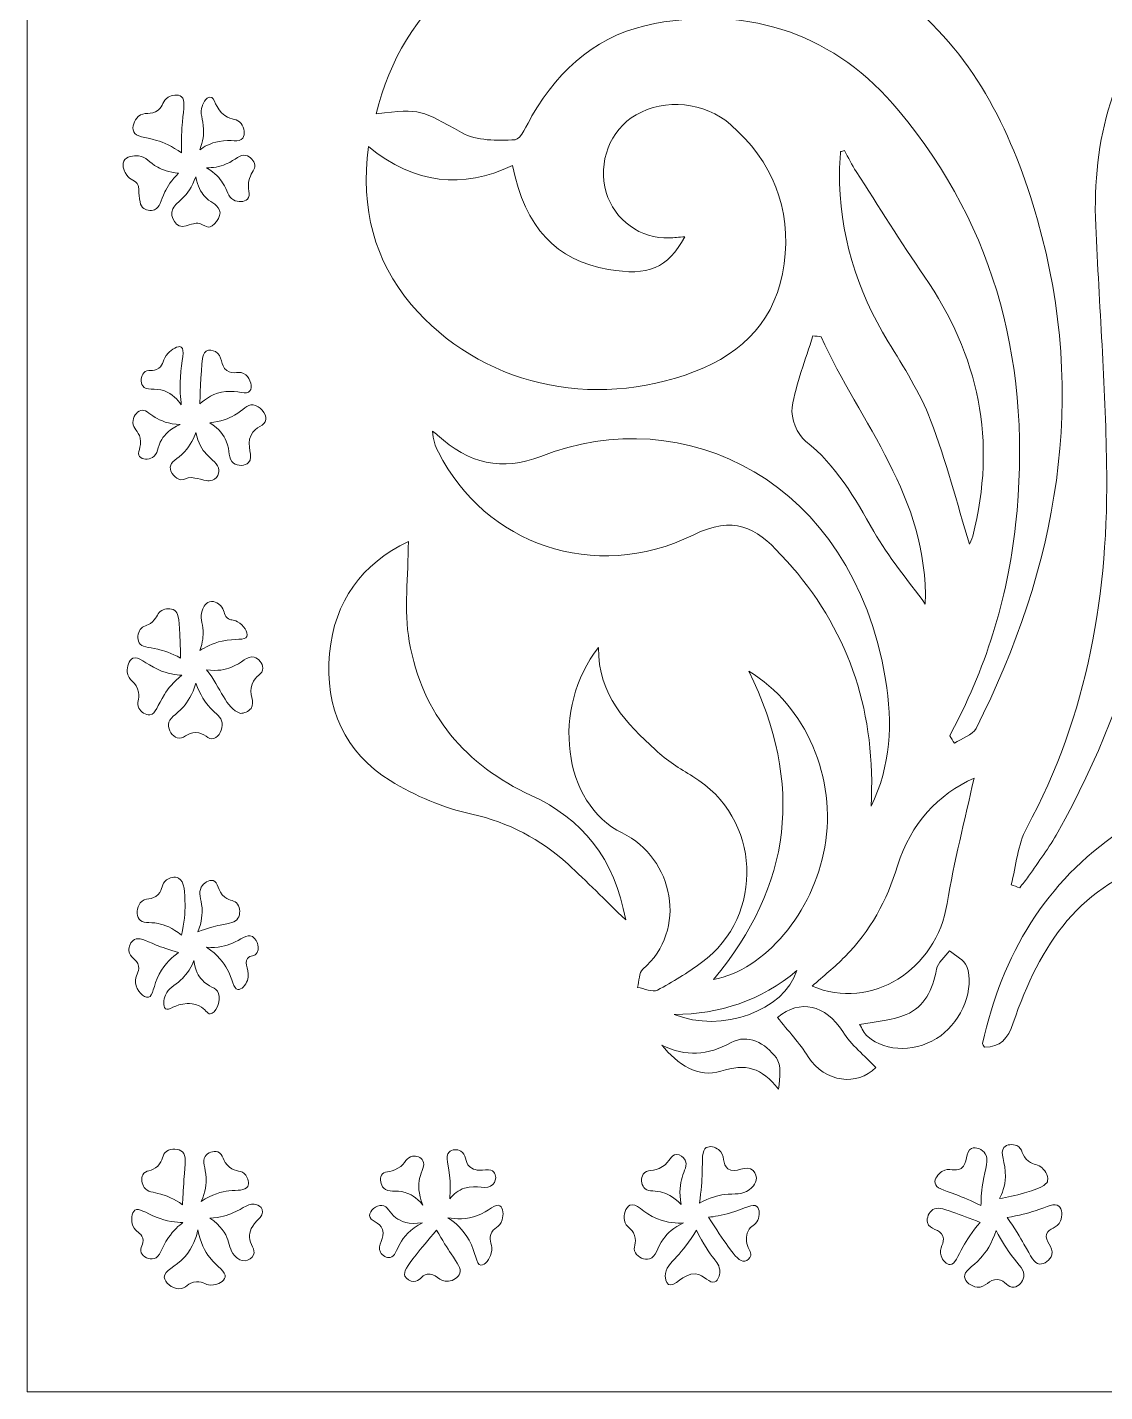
# Model space of a CAD drawing. Header units: inches. Extents: x 195 to 1095, y -2045 to -167.
# Drawn here: x 195 to 783, y -2045 to -1300 of the extents above; entities that cross this region are included whole.
import ezdxf

# ---------------------------------------------------------------- set-up
doc = ezdxf.new("R2010")
doc.units = ezdxf.units.IN
doc.header["$MEASUREMENT"] = 0
doc.layers.add('_U+0421_U+043B_U+043E_U+0439 1', color=7, linetype='Continuous')

msp = doc.modelspace()

# ---------------------------------------------------------------- linework, layer by layer
at = {"layer": '_U+0421_U+043B_U+043E_U+0439 1', "lineweight": 0}
for points, knots in [([(194.98, -166.59), (194.98, -792.81), (194.98, -1418.92), (194.98, -2044.85), (495.04, -2044.85), (795.1, -2044.85), (1094.98, -2044.85), (1094.98, -1418.47), (1094.98, -792.48), (1094.98, -166.59), (794.85, -166.59), (494.92, -166.59), (194.98, -166.59)], [0, 0, 0, 0, 1, 1, 1, 2, 2, 2, 3, 3, 3, 4, 4, 4, 4]), ([(700.74, -1690.94), (699.89, -1689.58), (699.04, -1688.22), (698.19, -1686.86), (717.53, -1650.95), (729.77, -1612.67), (734.16, -1571.77), (743.26, -1487.11), (724.15, -1410.24), (670.47, -1345.73), (636.03, -1304.35), (590.03, -1288.44), (537.39, -1298.17), (507.45, -1303.71), (485.76, -1321.75), (470.28, -1348.6), (467.54, -1353.35), (464.38, -1361.37), (461.07, -1361.57), (451.34, -1362.17), (440.06, -1362.27), (431.87, -1357.71), (409.81, -1345.47), (410.32, -1344.47), (385.37, -1347.45), (392.46, -1317.56), (407.42, -1293.76), (429.79, -1274.77), (453.02, -1255.05), (480.35, -1246.12), (509.55, -1243.2), (569.66, -1237.2), (626.31, -1246.97), (675.37, -1286.66), (712.84, -1316.97), (733.02, -1359.44), (746.07, -1405.3), (773.75, -1502.58), (757.03, -1594.76), (712.55, -1682.83), (710.63, -1686.64), (704.77, -1688.28), (700.74, -1690.94)], [0, 0, 0, 0, 1, 1, 1, 2, 2, 2, 3, 3, 3, 4, 4, 4, 5, 5, 5, 6, 6, 6, 7, 7, 7, 8, 8, 8, 9, 9, 9, 10, 10, 10, 11, 11, 11, 12, 12, 12, 13, 13, 13, 14, 14, 14, 14]), ([(740.18, -1737.17), (773.75, -1675.37), (785.05, -1608.3), (783.81, -1538.51), (783.04, -1495.15), (779.83, -1451.84), (777.87, -1408.5), (775.73, -1361.2), (787.85, -1318.77), (818.58, -1283.16), (836, -1262.97), (857.7, -1249.88), (885.53, -1242.29), (879.57, -1254.59), (874.87, -1264.97), (869.62, -1275.03), (850.17, -1312.27), (832.65, -1350.39), (828.67, -1393.22), (825.79, -1424.31), (824.4, -1455.6), (823.49, -1486.83), (820.87, -1576.67), (800.84, -1661.43), (757.23, -1739.47), (752.53, -1747.88), (746.64, -1755.57), (741.23, -1763.54), (739.74, -1765.73), (737.99, -1767.73), (736.37, -1769.82), (734.82, -1769.28), (733.28, -1768.75), (731.73, -1768.21), (734.44, -1757.81), (735.24, -1746.27), (740.18, -1737.17)], [0, 0, 0, 0, 1, 1, 1, 2, 2, 2, 3, 3, 3, 4, 4, 4, 5, 5, 5, 6, 6, 6, 7, 7, 7, 8, 8, 8, 9, 9, 9, 10, 10, 10, 11, 11, 11, 12, 12, 12, 12]), ([(255.42, -1349), (258.83, -1345.79), (262.45, -1348.68), (266.39, -1345.48), (269.4, -1343.03), (268.52, -1340.34), (271.74, -1338.43), (273.81, -1337.2), (277.16, -1336.54), (279.06, -1338.1), (281.34, -1339.99), (280.32, -1344.15), (279.61, -1351.93), (279.25, -1355.95), (278.89, -1361.71), (279.06, -1368.81), (274.04, -1365.12), (269.38, -1363.09), (265.55, -1361.92), (258.89, -1359.88), (254.42, -1360.33), (253.04, -1357.23), (251.93, -1354.74), (253.29, -1351), (255.42, -1349)], [0, 0, 0, 0, 1, 1, 1, 2, 2, 2, 3, 3, 3, 4, 4, 4, 5, 5, 5, 6, 6, 6, 7, 7, 7, 8, 8, 8, 8]), ([(291.15, -1355.75), (290.9, -1350.22), (288.86, -1347.23), (290.48, -1342.96), (290.62, -1342.59), (292.29, -1338.32), (294.64, -1338.31), (297.49, -1338.3), (297.33, -1344.61), (302.68, -1348.41), (306.63, -1351.22), (309.43, -1349.71), (311.68, -1352.82), (313.27, -1355), (314.02, -1358.71), (312.53, -1360.74), (310.59, -1363.38), (306.27, -1361.26), (299.59, -1362.5), (294.84, -1363.38), (291.25, -1365.53), (289.06, -1367.09), (290.99, -1362.31), (291.27, -1358.45), (291.15, -1355.75)], [0, 0, 0, 0, 1, 1, 1, 2, 2, 2, 3, 3, 3, 4, 4, 4, 5, 5, 5, 6, 6, 6, 7, 7, 7, 8, 8, 8, 8]), ([(381.06, -1365.35), (406.59, -1386.08), (432.4, -1388.43), (459.62, -1375.7), (466.71, -1409.54), (483.52, -1427.54), (511.97, -1432.36), (533.99, -1436.09), (544.08, -1432), (553.77, -1414.53), (550.46, -1414.79), (547.82, -1415.06), (545.18, -1415.19), (529.76, -1415.93), (515.13, -1405.34), (510.8, -1390.33), (506.07, -1373.92), (512.88, -1356.21), (527.06, -1348.04), (542.86, -1338.93), (564.36, -1340.76), (578.78, -1353.43), (601.31, -1373.23), (612.03, -1398.87), (607.89, -1429.39), (603.83, -1459.24), (585.85, -1477.83), (559.05, -1488.13), (503.17, -1509.6), (441.49, -1495.31), (404.43, -1451.42), (384.23, -1427.5), (376.84, -1399.46), (381.06, -1365.35)], [0, 0, 0, 0, 1, 1, 1, 2, 2, 2, 3, 3, 3, 4, 4, 4, 5, 5, 5, 6, 6, 6, 7, 7, 7, 8, 8, 8, 9, 9, 9, 10, 10, 10, 11, 11, 11, 11]), ([(247.61, -1373.27), (248.93, -1370.58), (253.05, -1370.09), (255.7, -1370.43), (260.03, -1370.99), (261.26, -1373.88), (266.11, -1376.59), (268.44, -1377.89), (272.14, -1379.46), (277.55, -1379.79), (273.63, -1383.65), (271.38, -1387.35), (270.05, -1390.1), (267.63, -1395.06), (267.39, -1398.53), (264.42, -1399.78), (262.31, -1400.68), (259.46, -1400.18), (257.88, -1398.54), (256.91, -1397.53), (256.57, -1396.29), (256.18, -1393.8), (255.36, -1388.64), (256.15, -1388.34), (255.42, -1386.57), (254.07, -1383.32), (251.28, -1384.11), (248.95, -1380.41), (248.64, -1379.91), (246.22, -1376.1), (247.61, -1373.27)], [0, 0, 0, 0, 1, 1, 1, 2, 2, 2, 3, 3, 3, 4, 4, 4, 5, 5, 5, 6, 6, 6, 7, 7, 7, 8, 8, 8, 9, 9, 9, 10, 10, 10, 10]), ([(316.18, -1382.76), (314.42, -1388.48), (317.28, -1391.64), (315.14, -1393.96), (313.44, -1395.8), (309.87, -1395.7), (307.52, -1394.45), (304.35, -1392.77), (304.36, -1389.51), (301.55, -1385.11), (300.1, -1382.82), (297.54, -1379.69), (292.83, -1376.89), (296.03, -1376.93), (299.73, -1376.47), (303.52, -1374.83), (308.89, -1372.51), (310.87, -1369.34), (314.21, -1370.13), (316.61, -1370.7), (318.72, -1373.08), (319.06, -1375.46), (319.43, -1378.09), (317.39, -1378.82), (316.18, -1382.76)], [0, 0, 0, 0, 1, 1, 1, 2, 2, 2, 3, 3, 3, 4, 4, 4, 5, 5, 5, 6, 6, 6, 7, 7, 7, 8, 8, 8, 8]), ([(638.02, -1379.14), (638.02, -1375.45), (638.45, -1371.77), (638.68, -1368.08), (639.36, -1367.88), (640.04, -1367.67), (640.72, -1367.46), (642.87, -1371.3), (644.84, -1375.28), (647.21, -1378.97), (659.49, -1398.06), (671.46, -1417.4), (684.32, -1436.06), (714.03, -1479.2), (724.1, -1526.1), (710.72, -1577.86), (710.21, -1579.85), (709.27, -1581.72), (709.02, -1582.36), (702.13, -1559.96), (696.24, -1536.75), (687.75, -1514.62), (681.98, -1499.58), (673.13, -1485.69), (664.69, -1471.93), (647.29, -1443.56), (637.97, -1412.86), (638.02, -1379.14)], [0, 0, 0, 0, 1, 1, 1, 2, 2, 2, 3, 3, 3, 4, 4, 4, 5, 5, 5, 6, 6, 6, 7, 7, 7, 8, 8, 8, 9, 9, 9, 9]), ([(279.89, -1393.33), (282.04, -1391.09), (284.78, -1387.53), (286.93, -1381.88), (287.81, -1387.04), (289.75, -1390.19), (291.43, -1392.15), (294.84, -1396.12), (297.93, -1396.02), (299.87, -1400.08), (301.42, -1403.34), (296.09, -1409.93), (293.73, -1409.29), (290.53, -1408.42), (290.34, -1407.39), (288.05, -1407.12), (287.55, -1407.06), (286.38, -1406.97), (281.58, -1408.59), (276.22, -1410.4), (272.31, -1403.64), (274.43, -1399.36), (275.8, -1396.6), (277.38, -1395.95), (279.89, -1393.33)], [0, 0, 0, 0, 1, 1, 1, 2, 2, 2, 3, 3, 3, 4, 4, 4, 5, 5, 5, 6, 6, 6, 7, 7, 7, 8, 8, 8, 8]), ([(279.01, -1474.74), (281.14, -1476.07), (279.05, -1481.79), (278.49, -1491.37), (278.12, -1497.59), (278.55, -1502.76), (279.01, -1506.33), (277.01, -1503.43), (274.05, -1500.23), (269.77, -1498.71), (264.25, -1496.76), (259.93, -1498.81), (257.95, -1495.95), (256.57, -1493.98), (256.92, -1490.51), (258.51, -1488.73), (260.64, -1486.36), (263.53, -1488.6), (266.71, -1486.34), (269.55, -1484.3), (268.44, -1481.63), (271.74, -1478.16), (273.64, -1476.16), (277.25, -1473.64), (279.01, -1474.74)], [0, 0, 0, 0, 1, 1, 1, 2, 2, 2, 3, 3, 3, 4, 4, 4, 5, 5, 5, 6, 6, 6, 7, 7, 7, 8, 8, 8, 8]), ([(684.87, -1615.04), (675.41, -1601.87), (664.81, -1589.42), (656.77, -1575.37), (646.35, -1557.15), (636.38, -1539.22), (619.56, -1526.1), (615.04, -1522.57), (611.3, -1513.4), (612.22, -1507.7), (614.38, -1494.39), (619.58, -1481.62), (623.55, -1468.63), (625.06, -1468.78), (626.56, -1468.94), (628.06, -1469.1), (649.35, -1516.39), (686.53, -1556.42), (684.87, -1615.04)], [0, 0, 0, 0, 1, 1, 1, 2, 2, 2, 3, 3, 3, 4, 4, 4, 5, 5, 5, 6, 6, 6, 6]), ([(289.15, -1505.74), (289.19, -1504.06), (289.58, -1488.41), (290.62, -1481.01), (290.76, -1479.98), (291.08, -1477.96), (292.55, -1476.99), (294.05, -1476), (296.2, -1476.45), (297.63, -1477.23), (301.83, -1479.51), (300.02, -1484.72), (303.8, -1487.56), (307.36, -1490.22), (310.82, -1487.03), (314.21, -1489.9), (316.82, -1492.11), (317.98, -1496.7), (316.46, -1498.71), (314.62, -1501.16), (309.91, -1498.33), (303.24, -1499.01), (296.92, -1499.64), (292.11, -1503.09), (289.15, -1505.74)], [0, 0, 0, 0, 1, 1, 1, 2, 2, 2, 3, 3, 3, 4, 4, 4, 5, 5, 5, 6, 6, 6, 7, 7, 7, 8, 8, 8, 8]), ([(418.82, -1522.85), (435.41, -1538.31), (454.32, -1542.62), (475.13, -1534.4), (552.94, -1503.67), (644.95, -1546.87), (663.22, -1656.22), (667.21, -1680.11), (666.03, -1703.28), (655.3, -1725.37), (658, -1675.44), (644.13, -1631.85), (612.14, -1594.69), (610.14, -1592.37), (607.99, -1590.19), (605.93, -1587.92), (592.37, -1572.99), (580.44, -1566.47), (558.23, -1577.31), (504.09, -1603.72), (444.71, -1582.3), (419.26, -1532.1), (417.57, -1528.75), (416.2, -1525.21), (416.01, -1520.63), (416.95, -1521.36), (417.95, -1522.04), (418.82, -1522.85)], [0, 0, 0, 0, 1, 1, 1, 2, 2, 2, 3, 3, 3, 4, 4, 4, 5, 5, 5, 6, 6, 6, 7, 7, 7, 8, 8, 8, 9, 9, 9, 9]), ([(264.7, -1513.1), (267.64, -1514.9), (272.03, -1516.76), (278.44, -1517.04), (272.67, -1519.38), (269.86, -1522.55), (268.36, -1525.13), (265.86, -1529.43), (266.36, -1533.22), (263.21, -1535.04), (260.99, -1536.32), (257.63, -1536.23), (256.26, -1534.53), (254.52, -1532.36), (257.59, -1529.53), (256.54, -1524.54), (255.61, -1520.08), (252.58, -1519.57), (252.63, -1515.88), (252.67, -1513.06), (254.48, -1509.93), (256.83, -1509.28), (259.29, -1508.6), (261.23, -1510.96), (264.7, -1513.1)], [0, 0, 0, 0, 1, 1, 1, 2, 2, 2, 3, 3, 3, 4, 4, 4, 5, 5, 5, 6, 6, 6, 7, 7, 7, 8, 8, 8, 8]), ([(325.18, -1514.27), (324.78, -1518.07), (319.55, -1517.69), (317.03, -1522.78), (314.03, -1528.83), (318.85, -1534.53), (315.71, -1537.76), (313.76, -1539.75), (309.76, -1539.75), (307.46, -1538.05), (304.39, -1535.77), (305.81, -1531.53), (303.52, -1526.01), (302.29, -1523.02), (299.84, -1519.37), (294.61, -1516.06), (300.55, -1515.53), (304.9, -1513.75), (308.02, -1511.92), (313.04, -1508.98), (314.75, -1505.98), (318.15, -1506.34), (321.84, -1506.74), (325.54, -1510.9), (325.18, -1514.27)], [0, 0, 0, 0, 1, 1, 1, 2, 2, 2, 3, 3, 3, 4, 4, 4, 5, 5, 5, 6, 6, 6, 7, 7, 7, 8, 8, 8, 8]), ([(298.18, -1545.97), (296.9, -1547.45), (295.08, -1547.62), (294.28, -1547.7), (292.99, -1547.83), (292.49, -1547.53), (289.46, -1546.85), (286.89, -1546.28), (285.6, -1545.99), (284.68, -1545.97), (281.43, -1545.92), (280.83, -1547.41), (278.77, -1547.15), (275.86, -1546.78), (272.74, -1543.26), (272.96, -1540.22), (273.2, -1537.1), (276.71, -1536.23), (280.74, -1531.88), (284.12, -1528.24), (285.9, -1524.26), (286.89, -1521.37), (288.2, -1527.21), (290.54, -1530.81), (292.55, -1533.06), (295.7, -1536.57), (299.33, -1538.24), (299.49, -1541.93), (299.51, -1542.56), (299.49, -1544.47), (298.18, -1545.97)], [0, 0, 0, 0, 1, 1, 1, 2, 2, 2, 3, 3, 3, 4, 4, 4, 5, 5, 5, 6, 6, 6, 7, 7, 7, 8, 8, 8, 9, 9, 9, 10, 10, 10, 10]), ([(437.48, -1729.67), (422.04, -1726.22), (406.52, -1719.79), (392.93, -1711.36), (368.34, -1696.11), (357.08, -1671.71), (359.86, -1641.96), (362.54, -1613.36), (377.5, -1593.05), (402.86, -1580.87), (402.86, -1599.93), (400.36, -1618.17), (403.37, -1635.37), (410.39, -1675.55), (434.35, -1703.05), (469.78, -1719.38), (497.88, -1732.34), (515.27, -1753.62), (521.42, -1787.37), (509.96, -1776.27), (500.2, -1766.34), (489.96, -1756.99), (474.8, -1743.15), (457.66, -1734.16), (437.48, -1729.67)], [0, 0, 0, 0, 1, 1, 1, 2, 2, 2, 3, 3, 3, 4, 4, 4, 5, 5, 5, 6, 6, 6, 7, 7, 7, 8, 8, 8, 8]), ([(290.86, -1629.64), (290.61, -1624.91), (289.1, -1622.5), (290.41, -1618.64), (290.76, -1617.61), (291.79, -1614.58), (294.33, -1613.78), (297.35, -1612.83), (300.31, -1615.72), (300.43, -1615.84), (302.85, -1618.27), (301.75, -1620.55), (304.09, -1622.59), (305.94, -1624.21), (307.15, -1623.22), (309.71, -1624.65), (312.86, -1626.41), (315.66, -1630.51), (314.76, -1632.67), (313.76, -1635.07), (308.8, -1633.54), (301.27, -1635.21), (296, -1636.39), (291.9, -1638.59), (289.16, -1640.37), (290.82, -1635.76), (291, -1632.09), (290.86, -1629.64)], [0, 0, 0, 0, 1, 1, 1, 2, 2, 2, 3, 3, 3, 4, 4, 4, 5, 5, 5, 6, 6, 6, 7, 7, 7, 8, 8, 8, 9, 9, 9, 9]), ([(256.59, -1628.89), (258.27, -1626.39), (260.2, -1627.38), (263.3, -1624.65), (266.33, -1621.97), (265.71, -1619.93), (268.36, -1618.48), (270.31, -1617.42), (273.34, -1617.05), (275.39, -1618.48), (277.21, -1619.75), (277.75, -1622.09), (278.21, -1631.69), (278.38, -1635.48), (278.52, -1639.76), (278.55, -1644.46), (273.55, -1641.67), (269.23, -1640.32), (266.11, -1639.62), (260.85, -1638.43), (257.48, -1638.7), (255.98, -1636.09), (254.77, -1633.98), (255.29, -1630.84), (256.59, -1628.89)], [0, 0, 0, 0, 1, 1, 1, 2, 2, 2, 3, 3, 3, 4, 4, 4, 5, 5, 5, 6, 6, 6, 7, 7, 7, 8, 8, 8, 8]), ([(252.61, -1644.59), (255.77, -1643.1), (259.1, -1647.53), (266.39, -1650.77), (271.49, -1653.04), (276.14, -1653.67), (279.28, -1653.84), (274.72, -1657.45), (271.75, -1661.17), (269.77, -1664.28), (265.94, -1670.26), (265.16, -1674.93), (261.89, -1675.43), (259.55, -1675.79), (256.97, -1673.86), (255.86, -1671.76), (254.31, -1668.82), (256.48, -1667.19), (255.7, -1663.1), (254.63, -1657.5), (249.91, -1656.98), (249.51, -1651.95), (249.3, -1649.28), (250.34, -1645.67), (252.61, -1644.59)], [0, 0, 0, 0, 1, 1, 1, 2, 2, 2, 3, 3, 3, 4, 4, 4, 5, 5, 5, 6, 6, 6, 7, 7, 7, 8, 8, 8, 8]), ([(317.59, -1658.7), (315.6, -1664.22), (319.49, -1668.33), (317.03, -1671.91), (315.65, -1673.91), (313.14, -1674.5), (311.31, -1674.69), (302.96, -1671.56), (300.8, -1661.03), (292.82, -1650.86), (298.78, -1651.74), (303.11, -1650.76), (306.06, -1649.6), (312.29, -1647.14), (314.83, -1642.92), (318.71, -1644.02), (321.2, -1644.72), (323.42, -1647.37), (323.5, -1649.89), (323.61, -1653.47), (319.34, -1653.86), (317.59, -1658.7)], [0, 0, 0, 0, 1, 1, 1, 2, 2, 2, 3, 3, 3, 4, 4, 4, 5, 5, 5, 6, 6, 6, 7, 7, 7, 7]), ([(527.9, -1824.2), (528.81, -1820.83), (528.66, -1816.13), (530.78, -1814.3), (555.47, -1792.91), (547.69, -1753.72), (519.52, -1739.92), (486.93, -1723.96), (480.54, -1671.65), (506.63, -1638.61), (506.21, -1665.19), (522.13, -1679.96), (537.66, -1694.63), (543.69, -1700.33), (550.93, -1704.8), (558.03, -1709.07), (595.2, -1731.44), (597.84, -1784.99), (562.74, -1810.66), (555.11, -1816.25), (547.08, -1821.42), (538.71, -1825.64), (535.97, -1827.02), (531.55, -1824.78), (527.9, -1824.2)], [0, 0, 0, 0, 1, 1, 1, 2, 2, 2, 3, 3, 3, 4, 4, 4, 5, 5, 5, 6, 6, 6, 7, 7, 7, 8, 8, 8, 8]), ([(569.35, -1819.83), (612.12, -1768.78), (618.86, -1713.3), (588.58, -1651.58), (619.78, -1670.41), (636.64, -1710.18), (630.05, -1747.59), (623.78, -1783.21), (597.2, -1815.02), (569.35, -1819.83)], [0, 0, 0, 0, 1, 1, 1, 2, 2, 2, 3, 3, 3, 3]), ([(296.77, -1688.35), (293.46, -1689.39), (291.91, -1685.2), (286.93, -1685.12), (281.95, -1685.04), (280.33, -1689.16), (276.8, -1688.05), (274.07, -1687.2), (271.83, -1683.74), (272.02, -1680.72), (272.25, -1676.99), (276.04, -1675.77), (280.17, -1671.03), (282.36, -1668.52), (285.1, -1664.49), (286.93, -1658.1), (289.2, -1664.71), (292.27, -1668.92), (294.8, -1671.62), (298.1, -1675.12), (300.84, -1676.45), (301.27, -1679.83), (301.71, -1683.23), (299.66, -1687.44), (296.77, -1688.35)], [0, 0, 0, 0, 1, 1, 1, 2, 2, 2, 3, 3, 3, 4, 4, 4, 5, 5, 5, 6, 6, 6, 7, 7, 7, 8, 8, 8, 8]), ([(939.29, -1819.1), (925.6, -1819.1), (912.28, -1819.1), (898.68, -1819.1), (897.92, -1813.54), (897.69, -1805.68), (895.7, -1798.33), (886.21, -1763.22), (853.41, -1745.5), (814.85, -1755.24), (769.93, -1766.6), (747.12, -1801.17), (732.85, -1843.61), (729.94, -1852.28), (725.83, -1856.81), (717.16, -1856.78), (716.79, -1856.12), (716.04, -1855.4), (716.15, -1854.88), (726.69, -1806.26), (750.86, -1766.37), (790.84, -1739.3), (850.85, -1698.69), (929.66, -1738.01), (939.24, -1811.96), (939.63, -1814.96), (939.29, -1818.08), (939.29, -1819.1)], [0, 0, 0, 0, 1, 1, 1, 2, 2, 2, 3, 3, 3, 4, 4, 4, 5, 5, 5, 6, 6, 6, 7, 7, 7, 8, 8, 8, 9, 9, 9, 9]), ([(641.02, -1807.45), (654.86, -1793.63), (663.85, -1776.77), (669.77, -1757.79), (676.99, -1734.68), (691.87, -1718.79), (711.49, -1709.94), (706.46, -1732.99), (700.5, -1755.51), (696.79, -1778.42), (690.92, -1814.62), (655.4, -1837.3), (623.16, -1823.48), (629.29, -1818.01), (635.43, -1813.03), (641.02, -1807.45)], [0, 0, 0, 0, 1, 1, 1, 2, 2, 2, 3, 3, 3, 4, 4, 4, 5, 5, 5, 5]), ([(266.39, -1789.33), (261.23, -1788.33), (257.87, -1789.46), (255.98, -1786.98), (254.29, -1784.76), (254.69, -1780.58), (256.58, -1778.13), (259.23, -1774.71), (263.01, -1777.01), (266.39, -1773.48), (269.15, -1770.59), (267.88, -1767.74), (270.89, -1765.55), (272.6, -1764.31), (275.4, -1763.47), (277.46, -1764.55), (280.92, -1766.37), (280.97, -1772.5), (281.02, -1779.06), (281.05, -1783.12), (280.73, -1788.87), (279.08, -1795.73), (274.15, -1791.57), (269.72, -1789.97), (266.39, -1789.33)], [0, 0, 0, 0, 1, 1, 1, 2, 2, 2, 3, 3, 3, 4, 4, 4, 5, 5, 5, 6, 6, 6, 7, 7, 7, 8, 8, 8, 8]), ([(309.92, -1786.49), (308.42, -1788.91), (305.68, -1788.95), (300.15, -1790.21), (297.16, -1790.89), (293.01, -1792), (288.09, -1793.88), (290.29, -1788.3), (290.52, -1783.87), (290.3, -1780.82), (289.93, -1775.59), (288.15, -1772.71), (289.87, -1769.58), (291.13, -1767.27), (294.03, -1765.32), (296.29, -1765.93), (299.36, -1766.77), (298.38, -1771.56), (302.68, -1774.95), (305.78, -1777.39), (307.99, -1776.23), (309.7, -1778.78), (311.13, -1780.91), (311.3, -1784.28), (309.92, -1786.49)], [0, 0, 0, 0, 1, 1, 1, 2, 2, 2, 3, 3, 3, 4, 4, 4, 5, 5, 5, 6, 6, 6, 7, 7, 7, 8, 8, 8, 8]), ([(253.45, -1798.14), (256.04, -1796.68), (258.85, -1798.5), (265.27, -1801.07), (268.14, -1802.23), (272.29, -1803.76), (277.53, -1805.2), (274.44, -1807.33), (270.04, -1811.01), (266.95, -1816.92), (263.5, -1823.55), (263.78, -1828.98), (261.05, -1829.55), (258.44, -1830.09), (254.52, -1825.92), (253.98, -1821.7), (253.45, -1817.58), (256.49, -1816.22), (255.7, -1812.52), (254.83, -1808.42), (250.68, -1808.13), (250.36, -1804.3), (250.15, -1801.95), (251.48, -1799.24), (253.45, -1798.14)], [0, 0, 0, 0, 1, 1, 1, 2, 2, 2, 3, 3, 3, 4, 4, 4, 5, 5, 5, 6, 6, 6, 7, 7, 7, 8, 8, 8, 8]), ([(315.06, -1820.45), (314.13, -1822.98), (311.81, -1825.59), (309.86, -1825.32), (307.31, -1824.97), (307, -1819.85), (304.09, -1814.28), (302.28, -1810.84), (299.05, -1806.38), (292.75, -1802.31), (299.08, -1802.75), (303.61, -1801.47), (306.62, -1800.19), (311.49, -1798.12), (314.79, -1794.98), (317.75, -1796.49), (319.71, -1797.5), (320.54, -1800.04), (320.62, -1800.3), (320.76, -1800.75), (321.52, -1803.2), (320.4, -1805.18), (319.05, -1807.57), (316.54, -1806.47), (315.06, -1808.41), (312.89, -1811.25), (316.93, -1815.35), (315.06, -1820.45)], [0, 0, 0, 0, 1, 1, 1, 2, 2, 2, 3, 3, 3, 4, 4, 4, 5, 5, 5, 6, 6, 6, 7, 7, 7, 8, 8, 8, 9, 9, 9, 9]), ([(653.48, -1851.07), (651.47, -1849.32), (650.34, -1846.47), (649.01, -1844.46), (658.29, -1842.61), (666.94, -1842.26), (674.47, -1839.05), (684.43, -1834.82), (689.02, -1825.48), (690.95, -1814.31), (691.6, -1810.6), (695.64, -1807.53), (698.14, -1804.17), (701.36, -1807), (706.14, -1809.19), (707.51, -1812.79), (711.97, -1824.51), (704.81, -1842.16), (693.28, -1850.54), (680.96, -1859.51), (663.52, -1859.87), (653.48, -1851.07)], [0, 0, 0, 0, 1, 1, 1, 2, 2, 2, 3, 3, 3, 4, 4, 4, 5, 5, 5, 6, 6, 6, 7, 7, 7, 7]), ([(270.39, -1835.83), (268.82, -1834.59), (269.32, -1830.8), (270.33, -1828.37), (272.01, -1824.33), (275.03, -1823.61), (278.77, -1820.15), (280.88, -1818.2), (283.66, -1814.97), (285.9, -1809.58), (286.56, -1815), (288.47, -1818.19), (290.3, -1820.15), (294.13, -1824.26), (297.9, -1823.87), (299.3, -1827.49), (301.02, -1831.91), (297.61, -1838.45), (294.8, -1838.65), (292.95, -1838.78), (292.46, -1836.05), (288.68, -1834.24), (286.05, -1832.99), (283.65, -1833.04), (282.14, -1833.07), (275.36, -1833.21), (272.31, -1837.35), (270.39, -1835.83)], [0, 0, 0, 0, 1, 1, 1, 2, 2, 2, 3, 3, 3, 4, 4, 4, 5, 5, 5, 6, 6, 6, 7, 7, 7, 8, 8, 8, 9, 9, 9, 9]), ([(614.85, -1814.99), (607.84, -1836.94), (573.75, -1849.42), (547.95, -1838.98), (572.64, -1838.69), (595.12, -1831.61), (614.85, -1814.99)], [0, 0, 0, 0, 1, 1, 1, 2, 2, 2, 2]), ([(621.06, -1862.07), (616.29, -1854.59), (610.15, -1848.05), (604.22, -1840.56), (616.72, -1830.47), (630.3, -1833.55), (639.81, -1848.33), (644.55, -1855.7), (651.69, -1861.39), (657.81, -1867.92), (647.89, -1878.18), (630.1, -1876.25), (621.06, -1862.07)], [0, 0, 0, 0, 1, 1, 1, 2, 2, 2, 3, 3, 3, 4, 4, 4, 4]), ([(604.73, -1879.7), (595.7, -1867.86), (586.76, -1865.62), (573.39, -1869.89), (561.04, -1873.82), (549.68, -1866.23), (541.08, -1855.64), (554.26, -1862.18), (566.09, -1861.39), (578.91, -1854.33), (588.09, -1849.27), (597.67, -1854.6), (603.62, -1862.72), (606.43, -1866.55), (605.68, -1873.24), (604.73, -1879.7)], [0, 0, 0, 0, 1, 1, 1, 2, 2, 2, 3, 3, 3, 4, 4, 4, 5, 5, 5, 5]), ([(280.46, -1929.06), (280, -1934.94), (279.79, -1939.74), (279.68, -1942.86), (275.03, -1939.43), (270.88, -1937.82), (267.8, -1936.99), (263.61, -1935.86), (260.57, -1935.95), (258.73, -1933.33), (257.46, -1931.51), (256.91, -1928.58), (257.99, -1926.47), (259.43, -1923.66), (262.8, -1924.91), (266.11, -1921.72), (269.34, -1918.61), (268.04, -1915.58), (271.04, -1913.61), (273.52, -1911.99), (277.54, -1912), (279.68, -1914.02), (281.86, -1916.1), (281.19, -1919.46), (280.46, -1929.06)], [0, 0, 0, 0, 1, 1, 1, 2, 2, 2, 3, 3, 3, 4, 4, 4, 5, 5, 5, 6, 6, 6, 7, 7, 7, 8, 8, 8, 8]), ([(292.55, -1928.18), (292.3, -1922.5), (290.15, -1919.3), (292.05, -1916.47), (293.44, -1914.38), (296.53, -1913.24), (298.85, -1914.01), (302.15, -1915.09), (301.23, -1919.14), (305.21, -1922.31), (308.91, -1925.26), (311.94, -1923.54), (314.21, -1926.71), (315.4, -1928.36), (316.2, -1931.09), (315.2, -1932.88), (313.81, -1935.35), (309.75, -1934.66), (304.93, -1935.23), (301.13, -1935.67), (295.92, -1937.01), (289.85, -1940.96), (292.28, -1935.64), (292.69, -1931.3), (292.55, -1928.18)], [0, 0, 0, 0, 1, 1, 1, 2, 2, 2, 3, 3, 3, 4, 4, 4, 5, 5, 5, 6, 6, 6, 7, 7, 7, 8, 8, 8, 8]), ([(425.61, -1929.94), (425.07, -1920.85), (422.73, -1916.48), (425.05, -1914.09), (426.6, -1912.49), (429.63, -1912.39), (431.52, -1913.5), (434.5, -1915.26), (433.43, -1919.31), (436.3, -1922.02), (437.67, -1923.31), (440.16, -1924.5), (445.02, -1923.78), (449.8, -1923.07), (450.23, -1926.61), (450.37, -1927.01), (450.88, -1928.52), (450.15, -1930.52), (449, -1931.76), (445.75, -1935.26), (440.33, -1931.48), (433.49, -1933.76), (430.2, -1934.85), (427.56, -1937.02), (425.41, -1939.64), (425.63, -1937.45), (425.86, -1934.07), (425.61, -1929.94)], [0, 0, 0, 0, 1, 1, 1, 2, 2, 2, 3, 3, 3, 4, 4, 4, 5, 5, 5, 6, 6, 6, 7, 7, 7, 8, 8, 8, 9, 9, 9, 9]), ([(561.67, -1941.93), (562.7, -1935.08), (563.05, -1929.46), (563.17, -1925.54), (563.41, -1917.67), (562.85, -1913.23), (565.39, -1911.66), (567.3, -1910.47), (570.24, -1911.37), (572.02, -1912.71), (576.04, -1915.74), (573.88, -1920.75), (577.18, -1923.17), (581.26, -1926.15), (587.39, -1920.62), (591.02, -1924.07), (592.63, -1925.6), (592.7, -1927.9), (592.71, -1928.18), (592.77, -1931.62), (589.58, -1934.03), (588.77, -1934.64), (584.81, -1937.63), (581.14, -1936.53), (575.27, -1937.28), (571.88, -1937.71), (567.18, -1938.84), (561.67, -1941.93)], [0, 0, 0, 0, 1, 1, 1, 2, 2, 2, 3, 3, 3, 4, 4, 4, 5, 5, 5, 6, 6, 6, 7, 7, 7, 8, 8, 8, 9, 9, 9, 9]), ([(710.07, -1912.07), (712.39, -1911.02), (715.99, -1912.49), (717.61, -1914.97), (719.8, -1918.32), (717.6, -1922.27), (716.2, -1931.12), (715.38, -1936.32), (715.26, -1940.61), (715.26, -1943.29), (709.83, -1940.58), (705.14, -1938.64), (701.57, -1937.28), (694.49, -1934.59), (690.72, -1933.78), (690.19, -1931.09), (689.72, -1928.74), (691.91, -1925.99), (693.98, -1924.66), (698.03, -1922.06), (701.11, -1925.24), (704.43, -1923.02), (708.5, -1920.28), (706.45, -1913.69), (710.07, -1912.07)], [0, 0, 0, 0, 1, 1, 1, 2, 2, 2, 3, 3, 3, 4, 4, 4, 5, 5, 5, 6, 6, 6, 7, 7, 7, 8, 8, 8, 8]), ([(727.79, -1911.57), (729.39, -1909.75), (732.64, -1909.63), (734.77, -1910.57), (738.23, -1912.1), (737.25, -1915.94), (741.24, -1919.08), (744.34, -1921.52), (746.18, -1920.18), (748.83, -1922.9), (749.17, -1923.24), (752.38, -1926.6), (751.63, -1929.77), (751.38, -1930.86), (750.38, -1933.12), (738.99, -1936.4), (734.11, -1937.81), (729.56, -1938.76), (725.44, -1939.4), (726.75, -1936.81), (728.4, -1932.72), (728.58, -1927.59), (728.86, -1919.46), (725.24, -1914.48), (727.79, -1911.57)], [0, 0, 0, 0, 1, 1, 1, 2, 2, 2, 3, 3, 3, 4, 4, 4, 5, 5, 5, 6, 6, 6, 7, 7, 7, 8, 8, 8, 8]), ([(410.8, -1943.01), (407.13, -1938.54), (403.61, -1936.84), (401.14, -1936.11), (395.76, -1934.52), (392.03, -1936.51), (389.42, -1933.68), (387.76, -1931.89), (387.08, -1928.72), (388.15, -1926.71), (389.53, -1924.1), (392.67, -1925.67), (397.2, -1922.9), (401.66, -1920.17), (401.7, -1916.76), (405.12, -1916.3), (407.21, -1916.02), (409.77, -1916.94), (410.8, -1918.79), (412.21, -1921.31), (409.98, -1924.18), (409.01, -1928.48), (408.26, -1931.82), (408.15, -1936.6), (410.8, -1943.01)], [0, 0, 0, 0, 1, 1, 1, 2, 2, 2, 3, 3, 3, 4, 4, 4, 5, 5, 5, 6, 6, 6, 7, 7, 7, 8, 8, 8, 8]), ([(551.7, -1942.68), (547.29, -1938.09), (543.26, -1936.45), (540.39, -1935.81), (536.22, -1934.89), (533.23, -1935.79), (531.38, -1933.48), (529.88, -1931.61), (529.61, -1928.26), (530.97, -1926.13), (532.94, -1923.03), (536.62, -1925.21), (541.51, -1922.02), (545.78, -1919.23), (546, -1915.58), (549.07, -1915.46), (551.01, -1915.38), (553.04, -1916.75), (553.89, -1918.49), (555.2, -1921.19), (553.36, -1924.08), (552.2, -1927.89), (551.2, -1931.18), (550.44, -1936.03), (551.7, -1942.68)], [0, 0, 0, 0, 1, 1, 1, 2, 2, 2, 3, 3, 3, 4, 4, 4, 5, 5, 5, 6, 6, 6, 7, 7, 7, 8, 8, 8, 8]), ([(321.97, -1949.74), (317.06, -1954.26), (316.04, -1957.87), (316.18, -1960.47), (316.41, -1964.67), (319.7, -1967.07), (318.43, -1970.16), (317.67, -1972.01), (315.64, -1973.23), (313.79, -1973.4), (311.54, -1973.61), (309.85, -1972.24), (309.07, -1971.58), (305.85, -1968.9), (305.51, -1965.18), (304.37, -1961.94), (303.2, -1958.63), (300.66, -1954.29), (294.54, -1950.11), (300.25, -1949.86), (304.43, -1948.47), (307.18, -1947.26), (312.79, -1944.79), (316.27, -1941.37), (320.19, -1942.79), (320.74, -1942.98), (322.58, -1943.65), (323.14, -1945.38), (323.81, -1947.46), (322.14, -1949.53), (321.97, -1949.74)], [0, 0, 0, 0, 1, 1, 1, 2, 2, 2, 3, 3, 3, 4, 4, 4, 5, 5, 5, 6, 6, 6, 7, 7, 7, 8, 8, 8, 9, 9, 9, 10, 10, 10, 10]), ([(392.88, -1971.62), (391.01, -1971.96), (388.68, -1970.63), (387.66, -1968.7), (385.57, -1964.76), (390.36, -1961.08), (388.76, -1956.36), (387.24, -1951.88), (381.83, -1951.93), (381.73, -1948.73), (381.64, -1946.05), (385.33, -1942.89), (388.48, -1943.15), (391.67, -1943.42), (392.45, -1947.08), (396.07, -1949.9), (398.6, -1951.87), (402.91, -1953.76), (410.63, -1952.67), (403.69, -1956.26), (400.21, -1960.54), (398.32, -1964), (396.45, -1967.42), (395.54, -1971.13), (392.88, -1971.62)], [0, 0, 0, 0, 1, 1, 1, 2, 2, 2, 3, 3, 3, 4, 4, 4, 5, 5, 5, 6, 6, 6, 7, 7, 7, 8, 8, 8, 8]), ([(454.02, -1951.08), (452.68, -1955.36), (449.18, -1955.01), (447.83, -1959), (446.53, -1962.88), (449.35, -1964.64), (448.11, -1969.2), (447.24, -1972.44), (444.62, -1976), (442.47, -1975.73), (439.74, -1975.39), (439.71, -1969.12), (436.02, -1962.23), (432.78, -1956.18), (428.14, -1952.32), (424.43, -1949.9), (428.86, -1950.75), (434.62, -1951.05), (440.52, -1948.73), (446.86, -1946.23), (450.4, -1941.87), (452.83, -1943.39), (454.66, -1944.53), (454.87, -1948.39), (454.02, -1951.08)], [0, 0, 0, 0, 1, 1, 1, 2, 2, 2, 3, 3, 3, 4, 4, 4, 5, 5, 5, 6, 6, 6, 7, 7, 7, 8, 8, 8, 8]), ([(534.46, -1972.34), (531.73, -1973.15), (528.18, -1971.58), (526.75, -1969.11), (524.99, -1966.08), (527.68, -1963.88), (526.32, -1959.59), (524.94, -1955.24), (521.48, -1955.32), (520.69, -1951.37), (520.09, -1948.34), (521.3, -1944.18), (523.75, -1943.07), (527.2, -1941.51), (530.71, -1947.14), (538.7, -1950.49), (544.31, -1952.84), (549.53, -1952.97), (552.92, -1952.76), (547.52, -1955.24), (544.2, -1958.44), (542.07, -1961.35), (538.2, -1966.65), (538.08, -1971.27), (534.46, -1972.34)], [0, 0, 0, 0, 1, 1, 1, 2, 2, 2, 3, 3, 3, 4, 4, 4, 5, 5, 5, 6, 6, 6, 7, 7, 7, 8, 8, 8, 8]), ([(593.5, -1951.2), (592.15, -1954.25), (589.73, -1953.89), (588.19, -1957.21), (586.8, -1960.19), (587.39, -1963.4), (587.5, -1963.93), (588.18, -1967.36), (590.12, -1968.34), (589.61, -1970.45), (589.26, -1971.96), (587.83, -1973.33), (586.37, -1973.6), (583.8, -1974.08), (581.3, -1971.1), (577.24, -1965.5), (574.48, -1961.67), (570.78, -1956.33), (566.65, -1949.62), (569.58, -1949.34), (573.77, -1948.72), (578.64, -1947.26), (586.75, -1944.83), (590.82, -1941.83), (592.99, -1943.74), (594.66, -1945.21), (594.53, -1948.87), (593.5, -1951.2)], [0, 0, 0, 0, 1, 1, 1, 2, 2, 2, 3, 3, 3, 4, 4, 4, 5, 5, 5, 6, 6, 6, 7, 7, 7, 8, 8, 8, 9, 9, 9, 9]), ([(758.68, -1951.67), (756.9, -1956.06), (752.18, -1955.25), (751.08, -1958.8), (749.83, -1962.8), (755.13, -1965.72), (753.9, -1970.16), (753.1, -1973.04), (749.88, -1975.43), (747.18, -1975.17), (744.13, -1974.87), (742.68, -1971.3), (738.71, -1964.29), (736.72, -1960.78), (733.7, -1955.72), (729.58, -1949.72), (736.01, -1948.76), (741.17, -1947.32), (744.9, -1946.09), (751.86, -1943.79), (755.48, -1941.66), (757.71, -1943.52), (759.63, -1945.11), (759.76, -1948.99), (758.68, -1951.67)], [0, 0, 0, 0, 1, 1, 1, 2, 2, 2, 3, 3, 3, 4, 4, 4, 5, 5, 5, 6, 6, 6, 7, 7, 7, 8, 8, 8, 8]), ([(264.14, -1972.21), (261.5, -1972.93), (258.09, -1971.31), (257.11, -1968.99), (255.97, -1966.3), (258.83, -1964.46), (257.95, -1961.06), (257.11, -1957.78), (254.06, -1957.99), (252.61, -1954.31), (251.45, -1951.39), (251.74, -1947.15), (253.73, -1945.79), (255.98, -1944.27), (259.24, -1947.22), (265.27, -1949.61), (271.08, -1951.92), (276.31, -1952.43), (279.84, -1952.51), (277.76, -1954.1), (274.74, -1956.76), (272.02, -1960.77), (267.92, -1966.79), (267.6, -1971.27), (264.14, -1972.21)], [0, 0, 0, 0, 1, 1, 1, 2, 2, 2, 3, 3, 3, 4, 4, 4, 5, 5, 5, 6, 6, 6, 7, 7, 7, 8, 8, 8, 8]), ([(698.48, -1975.44), (696.41, -1975.53), (694.28, -1973.1), (693.49, -1970.78), (691.97, -1966.34), (695.86, -1963.76), (694.5, -1960.03), (692.97, -1955.83), (687.18, -1956.63), (686.1, -1952.55), (685.44, -1950.01), (686.93, -1946.86), (689.02, -1945.48), (691.29, -1943.99), (693.93, -1944.79), (699.92, -1946.89), (704.21, -1948.4), (709.24, -1950.25), (714.88, -1952.45), (710.3, -1957.61), (707.36, -1962.27), (705.54, -1965.56), (702.42, -1971.17), (701.12, -1975.33), (698.48, -1975.44)], [0, 0, 0, 0, 1, 1, 1, 2, 2, 2, 3, 3, 3, 4, 4, 4, 5, 5, 5, 6, 6, 6, 7, 7, 7, 8, 8, 8, 8]), ([(302.87, -1982.28), (302.4, -1984.72), (298.87, -1986.23), (296.49, -1986.6), (292.38, -1987.24), (291.35, -1984.56), (287.21, -1984.84), (282.46, -1985.15), (281.7, -1988.81), (277.64, -1988.65), (273.98, -1988.51), (269.83, -1985.36), (269.72, -1982.28), (269.58, -1978.52), (275.54, -1977.29), (281.02, -1971.04), (285.36, -1966.08), (287.21, -1960.47), (288.1, -1956.59), (289.36, -1963.45), (291.88, -1968.23), (294.52, -1971.63), (298.74, -1977.04), (303.47, -1979.2), (302.87, -1982.28)], [0, 0, 0, 0, 1, 1, 1, 2, 2, 2, 3, 3, 3, 4, 4, 4, 5, 5, 5, 6, 6, 6, 7, 7, 7, 8, 8, 8, 8]), ([(430.96, -1980.14), (430.19, -1982.59), (427.28, -1984.25), (424.77, -1984.54), (419.58, -1985.15), (417.66, -1979.8), (413.16, -1980.68), (409.72, -1981.35), (409.12, -1984.8), (405.76, -1984.69), (403.93, -1984.63), (401.75, -1983.54), (401.03, -1981.77), (400.08, -1979.38), (402.05, -1976.46), (407.04, -1970.16), (409.87, -1966.6), (413.64, -1961.98), (418.28, -1956.67), (421.43, -1962.23), (424.21, -1966.59), (426.17, -1969.57), (429.79, -1975.06), (431.77, -1977.51), (430.96, -1980.14)], [0, 0, 0, 0, 1, 1, 1, 2, 2, 2, 3, 3, 3, 4, 4, 4, 5, 5, 5, 6, 6, 6, 7, 7, 7, 8, 8, 8, 8]), ([(570.05, -1984.84), (566.95, -1986.28), (564.7, -1981.03), (559.42, -1980.6), (552.57, -1980.04), (548.16, -1988.25), (544.82, -1986.25), (543.19, -1985.27), (543.07, -1982.59), (543.03, -1981.83), (542.84, -1977.57), (546.18, -1974.53), (549.39, -1971.04), (552.28, -1967.9), (556.1, -1963.26), (560.08, -1956.75), (563.67, -1964.35), (567.06, -1969.22), (569.66, -1972.38), (570.8, -1973.78), (572.91, -1976.22), (572.79, -1979.45), (572.72, -1981.26), (571.93, -1983.97), (570.05, -1984.84)], [0, 0, 0, 0, 1, 1, 1, 2, 2, 2, 3, 3, 3, 4, 4, 4, 5, 5, 5, 6, 6, 6, 7, 7, 7, 8, 8, 8, 8]), ([(738.61, -1982.21), (738.16, -1984.83), (735.85, -1987.37), (733.36, -1987.77), (729.77, -1988.36), (728.7, -1984.03), (724.36, -1983.66), (719.56, -1983.25), (718, -1988.3), (713.11, -1987.77), (709.98, -1987.44), (706.58, -1984.93), (706.3, -1982.21), (705.96, -1978.91), (710.41, -1977.04), (715.08, -1971.92), (717.9, -1968.83), (721.19, -1964.12), (723.54, -1956.91), (726.61, -1962.95), (729.68, -1967.43), (731.96, -1970.45), (736.19, -1976.07), (739.21, -1978.66), (738.61, -1982.21)], [0, 0, 0, 0, 1, 1, 1, 2, 2, 2, 3, 3, 3, 4, 4, 4, 5, 5, 5, 6, 6, 6, 7, 7, 7, 8, 8, 8, 8])]:
    msp.add_open_spline(points, degree=3, knots=knots, dxfattribs=at)

doc.saveas('drawing.dxf')
